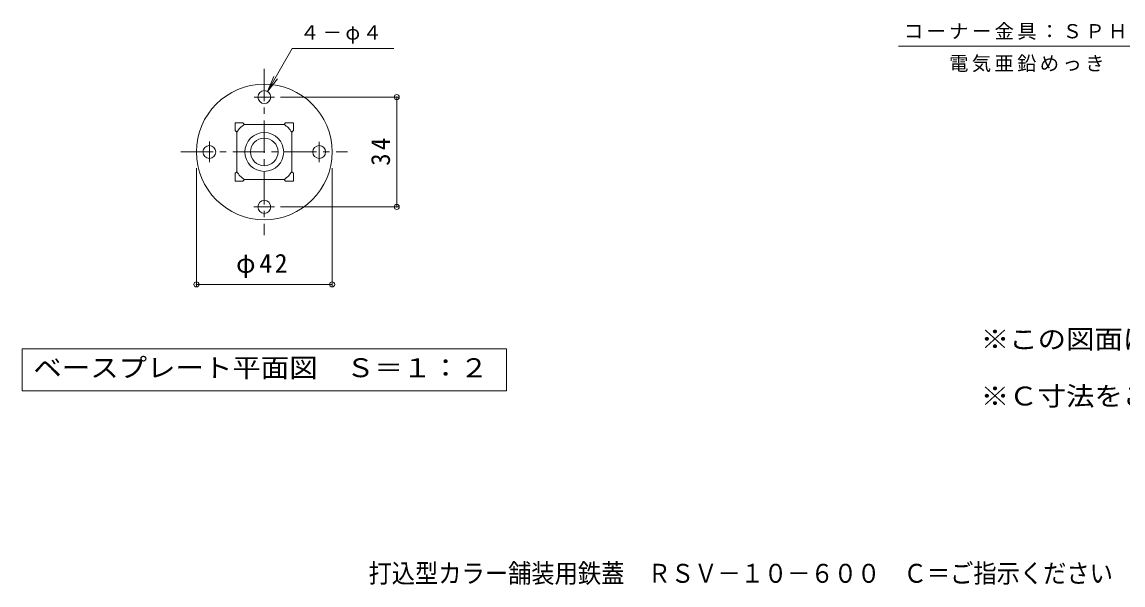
# Model space of a CAD drawing. Units: millimetres, scale not verified, with parts at other scales. Extents: x -1115 to 1113, y -816 to 690.
# Drawn here: x -807 to 215, y -816 to -293 of the extents above; entities that cross this region are included whole.
import ezdxf
from ezdxf.enums import TextEntityAlignment as Align

# ---------------------------------------------------------------- set-up
doc = ezdxf.new("R2010")
doc.units = ezdxf.units.MM
doc.header["$LTSCALE"] = 6
doc.header["$PDMODE"] = 32
doc.header["$PDSIZE"] = 4.8
doc.linetypes.add('CHAIN1', pattern=[8, 5, -1, 1, -1])
for name, color, linetype, lineweight in [('0-5_寸法', 7, 'Continuous', 9), ('1-0_1-0ﾚｲﾔ', 4, 'Continuous', 9), ('1-4_1-4ﾚｲﾔ', 7, 'Continuous', 9), ('1-5_1-5ﾚｲﾔ', 7, 'Continuous', 9), ('1-9_182', 2, 'CHAIN1', 9), ('1-A_188', 2, 'Continuous', 9)]:
    doc.layers.add(name, color=color, linetype=linetype, lineweight=lineweight)
doc.layers.add('F-4_F-4ﾚｲﾔ', color=2, linetype='Continuous')
doc.styles.add('ＭＳ ゴシック', font='')
doc.styles.get('ＭＳ ゴシック').set_extended_font_data('MS Gothic')

msp = doc.modelspace()

# ---------------------------------------------------------------- linework, layer by layer
at = {"layer": '0-5_寸法'}
msp.add_line((6.496, -315.622), (244.496, -315.622), dxfattribs=at)
at = {"layer": '1-0_1-0ﾚｲﾔ', "linetype": 'CHAIN1'}
for p, q in [((-591.864, -362.773), (-572.841, -362.773)), ((-633.437, -423.199), (-633.437, -404.177)), ((-531.437, -404.347), (-531.437, -423.369)), ((-573.011, -464.773), (-592.034, -464.773))]:
    msp.add_line(p, q, dxfattribs=at)
at = {"layer": '1-0_1-0ﾚｲﾔ'}
for centre, radius in [((-582.437, -413.773), 63), ((-582.437, -362.773), 6), ((-633.437, -413.773), 6), ((-531.437, -413.773), 6), ((-582.437, -464.773), 6)]:
    msp.add_circle(centre, radius, dxfattribs=at)
at = {"layer": '1-4_1-4ﾚｲﾔ'}
for p, q in [((-567.437, -362.773), (-457.637, -362.773)), ((-459.437, -464.773), (-459.437, -362.773)), ((-645.437, -428.773), (-645.437, -538.573)), ((-519.437, -428.773), (-519.437, -538.573)), ((-567.437, -464.773), (-457.637, -464.773)), ((-645.437, -536.773), (-519.437, -536.773))]:
    msp.add_line(p, q, dxfattribs=at)
at = {"layer": '1-4_1-4ﾚｲﾔ', "color": 2}
for p, q in [((-807.437, -635.773), (-807.437, -596.773)), ((-807.437, -596.773), (-357.437, -596.773)), ((-357.437, -635.773), (-357.437, -596.773)), ((-357.437, -635.773), (-807.437, -635.773))]:
    msp.add_line(p, q, dxfattribs=at)
at = {"layer": '1-4_1-4ﾚｲﾔ'}
for p in [(-459.437, -362.773), (-459.437, -464.773), (-645.437, -536.773), (-519.437, -536.773)]:
    msp.add_point(p, dxfattribs=at)
at = {"layer": '1-5_1-5ﾚｲﾔ'}
for q in [(-573.697, -343.719), (-570.305, -345.677)]:
    msp.add_line((-579.436, -357.577), q, dxfattribs=at)
msp.add_lwpolyline([(-579.436, -357.577), (-556.457, -317.773), (-462.188, -317.773)], dxfattribs=at)
at = {"layer": '1-9_182'}
for p, q in [((-582.437, -336.417), (-582.437, -491.129)), ((-659.793, -413.773), (-505.081, -413.773))]:
    msp.add_line(p, q, dxfattribs=at)
at = {"layer": '1-A_188'}
for p, q in [((-600.754, -388.273), (-602.254, -386.773)), ((-564.121, -388.273), (-600.754, -388.273)), ((-564.121, -388.273), (-562.621, -386.773)), ((-607.937, -395.457), (-609.437, -393.956)), ((-607.937, -395.457), (-607.937, -432.09)), ((-556.937, -395.457), (-555.437, -393.957)), ((-556.937, -432.09), (-556.937, -395.457)), ((-607.937, -432.09), (-609.437, -433.59)), ((-600.754, -439.273), (-602.254, -440.773)), ((-600.754, -439.273), (-564.121, -439.273)), ((-564.121, -439.273), (-562.621, -440.773)), ((-556.937, -432.09), (-555.437, -433.59))]:
    msp.add_line(p, q, dxfattribs=at)
for points in [[(-609.437, -393.956), (-609.437, -386.773), (-602.254, -386.773)], [(-562.621, -386.773), (-555.437, -386.773), (-555.437, -393.957)], [(-602.254, -440.773), (-609.437, -440.773), (-609.437, -433.59)], [(-555.437, -433.59), (-555.437, -440.773), (-562.621, -440.773)]]:
    msp.add_lwpolyline(points, dxfattribs=at)
for radius in [18, 12.75]:
    msp.add_circle((-582.437, -413.773), radius, dxfattribs=at)
for centre, start, end in [((-589.937, -406.273), 121.00261, 148.99734), ((-574.937, -406.273), 31.00261, 58.99734), ((-589.937, -421.273), 211.00261, 238.99734), ((-574.937, -421.273), 301.00261, 328.99734)]:
    msp.add_arc(centre, 21, start, end, dxfattribs=at)

# ---------------------------------------------------------------- texts
at = {"layer": '0-5_寸法', "char_height": 13.2, "attachment_point": 7, "style": 'ＭＳ ゴシック'}
for s, insert in [('\\T1.17;コーナー金具：ＳＰＨＣ', (11.496, -309.621)), ('\\T1.17;電気亜鉛めっき', (53.496, -339.621))]:
    msp.add_mtext(s, dxfattribs=dict(at, insert=insert))
at = {"layer": '1-4_1-4ﾚｲﾔ', "color": 2, "style": 'ＭＳ ゴシック', "width": 1.1}
msp.add_text('ベースプレート平面図\u3000Ｓ＝１：２', height=17.6, dxfattribs=at).set_placement((-796.937, -628.273), align=Align.BOTTOM_LEFT)
at = {"layer": '1-4_1-4ﾚｲﾔ', "color": 2, "insert": (-465.437, -426.523), "char_height": 17.6, "attachment_point": 7, "rotation": 90, "style": 'ＭＳ ゴシック'}
msp.add_mtext('\\T1.27;\\W0.95;34', dxfattribs=at)
at = {"layer": '1-4_1-4ﾚｲﾔ', "color": 2, "insert": (-608.687, -530.773), "char_height": 17.6, "attachment_point": 7, "style": 'ＭＳ ゴシック'}
msp.add_mtext('\\T1.19;φ42', dxfattribs=at)
at = {"layer": '1-5_1-5ﾚｲﾔ', "insert": (-549.204, -313.004), "char_height": 13.2, "attachment_point": 7, "style": 'ＭＳ ゴシック'}
msp.add_mtext('\\T1.17;４－φ４', dxfattribs=at)
at = {"layer": 'F-4_F-4ﾚｲﾔ', "style": 'ＭＳ ゴシック'}
for s, width, p in [('※この図面は、ＭＫＣＬ－１４－６０７０にセットしたＲＳＶ－１０を示します。', 1.1, (82.941, -601.756)), ('※Ｃ寸法をご指示下さい。', 1.1, (82.941, -654.606)), ('打込型カラー舗装用鉄蓋\u3000ＲＳＶ－１０－６００\u3000Ｃ＝ご指示ください', 0.9, (-485.671, -819.262))]:
    msp.add_text(s, height=17.6, dxfattribs=dict(at, width=width)).set_placement(p, align=Align.BOTTOM_LEFT)

doc.saveas('drawing.dxf')
